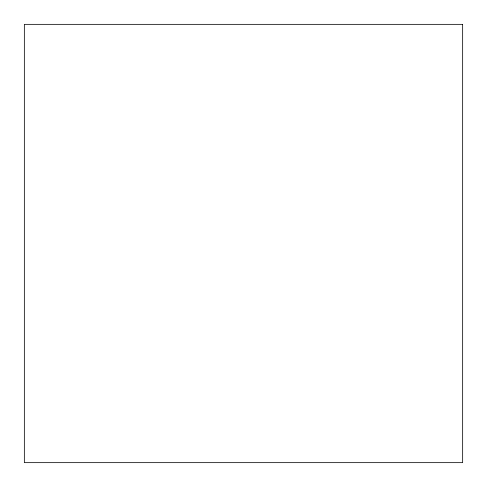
<?xml version="1.0" encoding="UTF-8"?>
<svg xmlns="http://www.w3.org/2000/svg" width="487" height="487" viewBox="0 0 487 487"><rect width="100%" height="100%" fill="white"/><g stroke="black" fill="none" stroke-linecap="round" stroke-linejoin="round"><path stroke-width="0.73" d="M462.65 24.35L24.35 24.35L24.35 462.65L462.65 462.65L462.65 24.35"/></g></svg>
